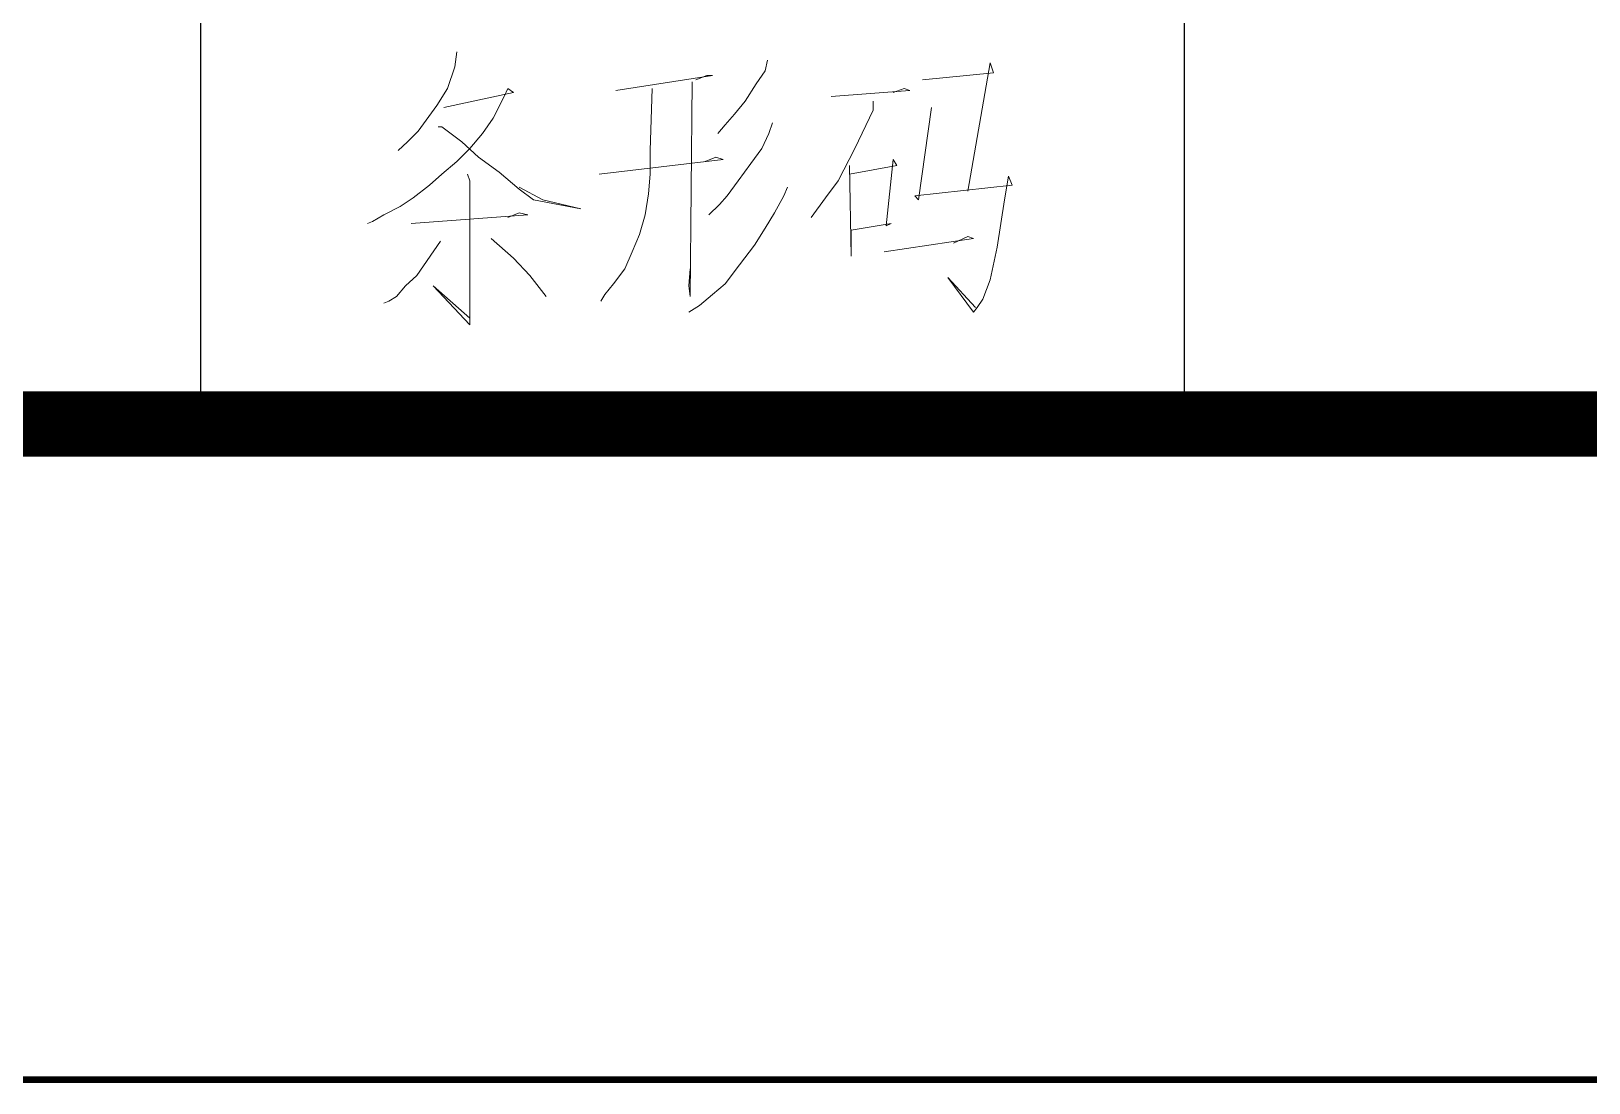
# Model space of a CAD drawing. Extents: x 93518 to 937116, y -359949 to 58022.
# Drawn here: x 758632 to 761008, y -188534 to -186930 of the extents above; entities that cross this region are included whole.
import ezdxf

# ---------------------------------------------------------------- set-up
doc = ezdxf.new("R2010")
doc.units = 0
doc.header["$LTSCALE"] = 1000
doc.header["$MEASUREMENT"] = 0
doc.layers.get('0').update_dxf_attribs({"linetype": 'CONTINUOUS'})

# ---------------------------------------------------------------- blocks, each defined once
blk = doc.blocks.new('GEDI_WK_A1')
at = {"color": 3}
for points, const_width in [([(0, 0), (841, 0), (841, 594), (0, 594)], 0.1), ([(25, 10), (831, 10), (831, 584), (25, 584)], 1)]:
    blk.add_lwpolyline(points, close=True, dxfattribs=dict(at, const_width=const_width))
blk = doc.blocks.new('GEDI_TQ_2012')
at = {"color": 2}
for p, q in [((-90, 0), (-90, 40)), ((-75, 0), (-75, 14))]:
    blk.add_line(p, q, dxfattribs=at)
at = {"color": 7}
blk.add_line((0, 0), (-180, 0), dxfattribs=at)
at = {"color": 7, "lineweight": 0}
for points in [[(-86.097, 5.676), (-86.129, 5.449), (-86.239, 5.12), (-86.403, 4.861), (-86.686, 4.469), (-86.85, 4.304), (-86.991, 4.171)], [(-81.361, 5.551), (-81.392, 5.386), (-81.533, 5.19), (-81.698, 4.924), (-81.863, 4.728), (-82.004, 4.563), (-82.114, 4.43)], [(-78.993, 5.253), (-77.91, 5.355), (-77.965, 5.512), (-78.302, 3.551)], [(-83.674, 5.088), (-82.2, 5.316), (-82.286, 5.316), (-82.451, 5.253)], [(-86.293, 4.83), (-85.235, 5.057), (-85.321, 5.12), (-85.376, 4.994), (-85.541, 4.665), (-85.705, 4.43), (-85.901, 4.202), (-86.097, 4.006), (-86.325, 3.81), (-86.513, 3.645), (-86.764, 3.449), (-86.96, 3.316), (-87.211, 3.191), (-87.383, 3.089), (-87.462, 3.057)], [(-83.117, 5.12), (-83.149, 4.171), (-83.149, 3.81), (-83.172, 3.512), (-83.227, 3.191), (-83.313, 2.893), (-83.423, 2.626), (-83.533, 2.367), (-83.706, 2.14), (-83.839, 1.975), (-83.902, 1.873)], [(-82.506, 5.222), (-82.537, 1.944), (-82.561, 2.108), (-82.537, 2.367)], [(-80.388, 4.994), (-79.189, 5.088), (-79.275, 5.12), (-79.44, 5.057)], [(-79.745, 4.924), (-79.745, 4.79), (-80.028, 4.202), (-80.279, 3.708), (-80.475, 3.449), (-80.694, 3.151)], [(-78.859, 4.83), (-79.055, 3.418), (-79.11, 3.481), (-77.628, 3.645), (-77.683, 3.779), (-77.746, 3.418), (-77.855, 2.696), (-77.965, 2.202), (-78.075, 1.904), (-78.161, 1.779), (-78.216, 1.708), (-78.608, 2.234), (-78.185, 1.779)], [(-86.38, 4.532), (-86.325, 4.532), (-86.019, 4.304), (-85.768, 4.069), (-85.454, 3.841), (-85.148, 3.583), (-84.929, 3.418), (-84.207, 3.285), (-84.788, 3.418), (-85.148, 3.614)], [(-81.282, 4.594), (-81.337, 4.43), (-81.447, 4.202), (-81.612, 3.975), (-81.808, 3.708), (-81.972, 3.481), (-82.09, 3.347), (-82.255, 3.191)], [(-83.925, 3.81), (-82.035, 4.037), (-82.145, 4.069), (-82.31, 4.006)], [(-85.933, 3.81), (-85.901, 3.708)], [(-80.106, 3.943), (-80.083, 2.563), (-80.083, 2.955), (-79.471, 3.057), (-79.549, 3.026), (-79.44, 4.037), (-79.385, 3.943), (-80.106, 3.81)], [(-85.901, 3.708), (-85.901, 1.512), (-86.458, 2.108), (-85.901, 1.614)], [(-81.055, 3.614), (-81.11, 3.481), (-81.251, 3.222), (-81.392, 2.987), (-81.557, 2.728), (-81.784, 2.43), (-82.004, 2.14), (-82.2, 1.975), (-82.396, 1.81), (-82.561, 1.708)], [(-86.795, 3.057), (-85.015, 3.191), (-85.148, 3.222), (-85.321, 3.151)], [(-79.581, 2.626), (-78.216, 2.83), (-78.302, 2.861), (-78.522, 2.759)], [(-86.348, 2.791), (-86.709, 2.265), (-86.882, 2.108), (-87.015, 1.944), (-87.133, 1.873), (-87.211, 1.842)], [(-85.572, 2.83), (-85.235, 2.532), (-84.984, 2.265), (-84.733, 1.944)]]:
    blk.add_lwpolyline(points, dxfattribs=at)

msp = doc.modelspace()

# ---------------------------------------------------------------- block references
at = {"xscale": 100, "yscale": 100, "zscale": 100}
for name, p in [('GEDI_WK_A1', (684791.4, -188528.9)), ('GEDI_TQ_2012', (767891.4, -187528.9))]:
    msp.add_blockref(name, p, dxfattribs=at)

doc.saveas('drawing.dxf')
